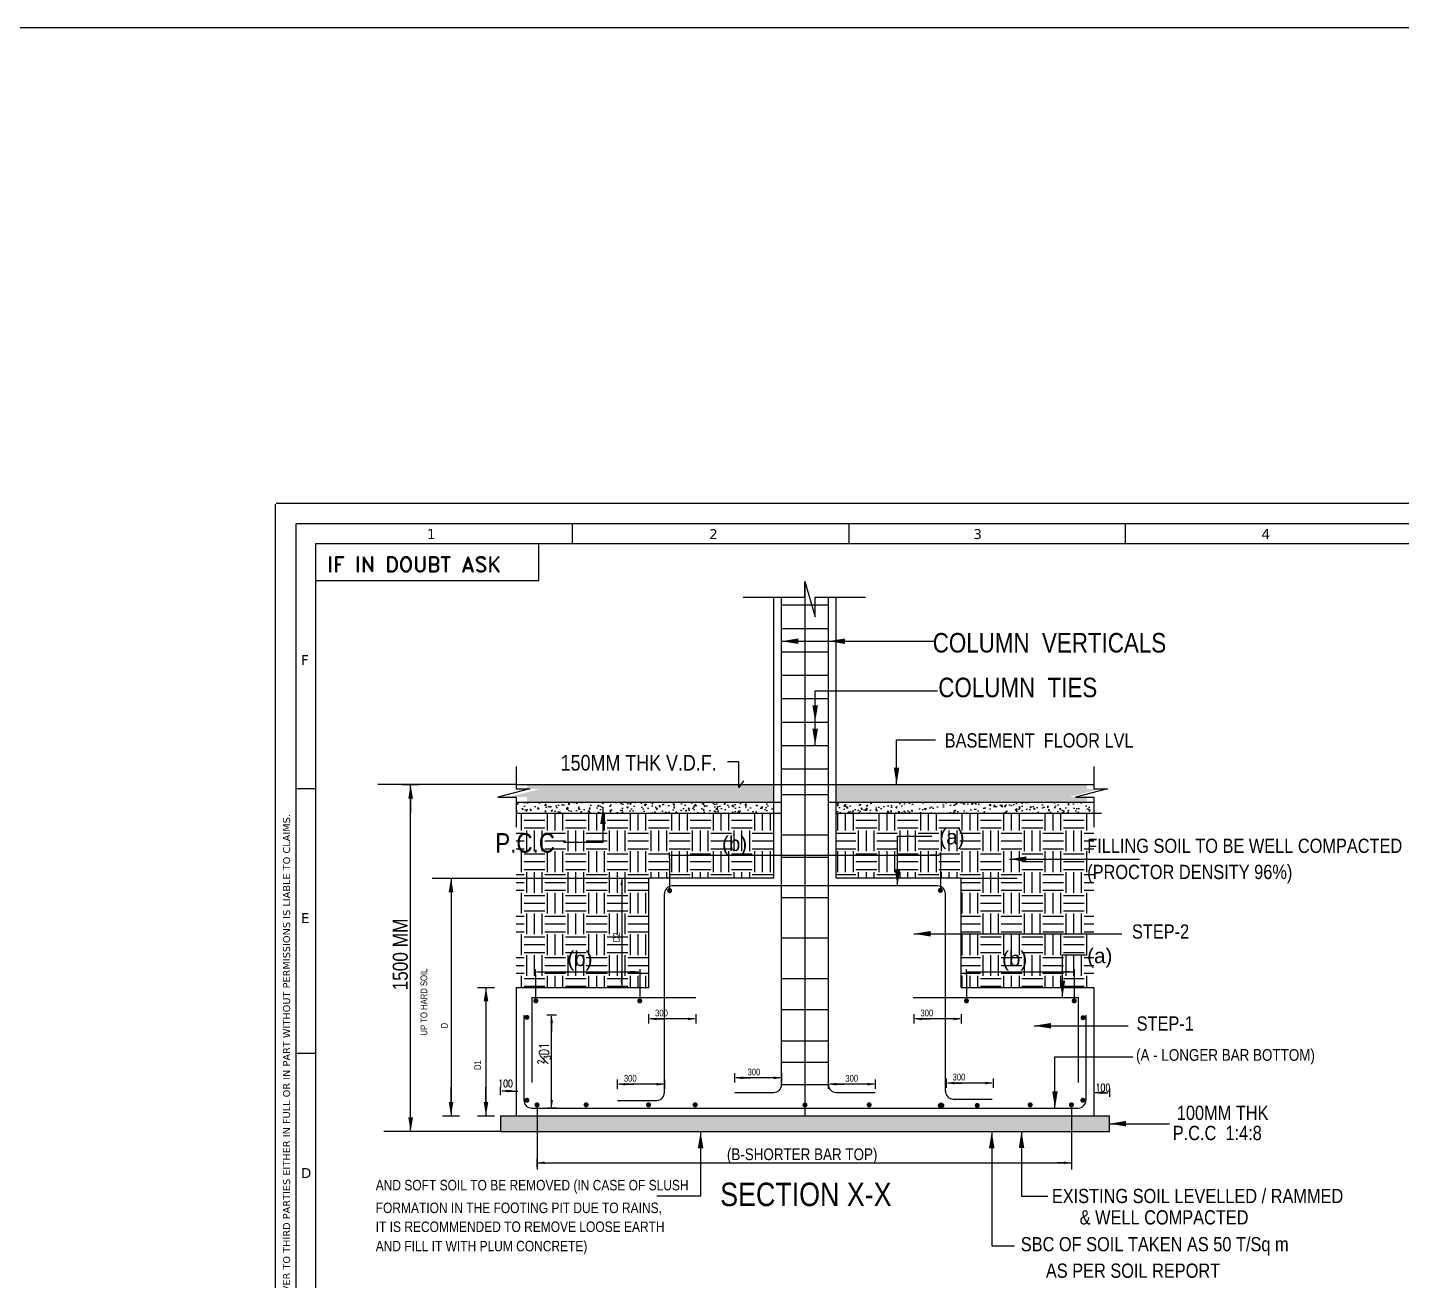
# Model space of a CAD drawing. Extents: x 1878645 to 3043969, y -1160829 to -603973.
# Drawn here: x 2420083 to 2440617, y -642806 to -624080 of the extents above; entities that cross this region are included whole.
import ezdxf
from ezdxf.enums import TextEntityAlignment as Align

# ---------------------------------------------------------------- set-up
doc = ezdxf.new("R2010")
doc.units = 0
doc.header["$LTSCALE"] = 100
for name, color, linetype in [('COL-ECO-23-02-12', 4, 'Continuous'), ('Dim', 3, 'Continuous'), ('PEDESTAL', 12, 'Continuous'), ('S-DIM', 9, 'Continuous'), ('S-FND-BON', 2, 'Continuous'), ('S-FND-TXT-COMN', 3, 'Continuous'), ('S-FND-TXT-MAIN', 2, 'Continuous'), ('SMISC', 9, 'Continuous'), ('Text', 31, 'Continuous')]:
    doc.layers.add(name, color=color, linetype=linetype)
doc.layers.add('hatch', color=252, linetype='Continuous', lineweight=0)
doc.styles.add('ROMAND', font='romand__.ttf', dxfattribs={"height": 5})
doc.styles.add('ROMANS', font='simplex.shx', dxfattribs={"width": 0.75})
doc.styles.get("Standard").update_dxf_attribs({"font": 'verdana.ttf'})
doc.styles.add('Style-font003', font='arial.ttf')
doc.styles.add('Tahoma', font='ARIALN.TTF')
doc.dimstyles.new('mm ond feet with line', dxfattribs={"dimtxt": 200, "dimasz": 100, "dimexe": 0.18, "dimexo": 0.0625, "dimgap": 0.09, "dimtad": 0, "dimdec": 0, "dimzin": 0, "dimdsep": 46, "dimtxsty": 'Standard', "dimblk": 'ARCHTICK', "dimcen": 0, "dimclrd": 8, "dimclre": 8, "dimclrt": 7, "dimadec": 0, "dimazin": 0, "dimtfac": 1, "dimtdec": 0, "dimtofl": 0, "dimtmove": 0, "dimatfit": 3, "dimfxl": 1, "dimtolj": 1, "dimtzin": 0, "dimarcsym": 0})
pattern_1 = [(0, (1406053.8, -535292.5), (310, 310), [310, -310]), (0, (1406053.8, -535176.26), (310, 310), [310, -310]), (0, (1406053.8, -535060), (310, 310), [310, -310]), (90, (1406092.55, -535021.26), (-310, 310), [310, -310]), (90, (1406208.8, -535021.26), (-310, 310), [310, -310]), (90, (1406325.05, -535021.26), (-310, 310), [310, -310])]

# ---------------------------------------------------------------- blocks, each defined once
blk = doc.blocks.new('A2')
at = {"layer": 'Dim', "linetype": 'ByBlock', "lineweight": -2, "extrusion": (0, 0, -1)}
blk.add_lwpolyline([(6, 0), (12.197, 0)], dxfattribs=at)
blk.add_solid([(6, -1), (0, 0), (6, 1)], dxfattribs=at)
blk = doc.blocks.new('A3')
at = {"layer": 'Dim', "linetype": 'ByBlock', "lineweight": -2}
blk.add_line((0, 3.585), (0, -3.585), dxfattribs=at)
blk.add_blockref('A2', (0, 0), dxfattribs=at)
blk = doc.blocks.new('B1')
at = {"layer": 'Dim', "ltscale": 0.5}
for p, q in [((-9, 0), (-16.8, 0)), ((0, 5), (0, -5))]:
    blk.add_line(p, q, dxfattribs=at)
blk.add_solid([(-9, -1.5), (-9, 1.5), (0, 0)], dxfattribs=at)

msp = doc.modelspace()

# ---------------------------------------------------------------- hatches: boundary and pattern name
at = {"layer": 'Dim', "transparency": 33554546}
h = msp.add_hatch(dxfattribs=at)
h.set_pattern_fill('AR-CONC', color=256, scale=1.2, angle=360, style=0)
h.paths.add_polyline_path([(2431235.09465, -635392.62976), (2427547.52649, -635392.62976), (2427547.52649, -635458.1954), (2427751.3225, -635458.1954), (2427272.94784, -635580.67292), (2427547.52649, -635580.67292), (2427547.52649, -635658.88795), (2431235.09465, -635658.88795)])
h.paths.add_polyline_path([(2436119.25287, -635458.1954), (2435915.45686, -635458.1954), (2435915.45686, -635392.62976), (2432168.21465, -635392.62976), (2432168.21465, -635658.88795), (2435915.45686, -635658.88795), (2435915.45686, -635580.67292), (2435640.87821, -635580.67292)])
h = msp.add_hatch(dxfattribs=at)
h.set_pattern_fill('AR-CONC', color=256, scale=1.2, angle=360, style=0)
h.paths.add_polyline_path([(2431235.09465, -635658.88795), (2427385.97465, -635658.88795), (2427385.97465, -635820.92613), (2431235.09465, -635820.92613)])
h = msp.add_hatch(dxfattribs=at)
h.set_pattern_fill('AR-CONC', color=256, scale=1.2, angle=360, style=0)
h.paths.add_polyline_path([(2436017.33465, -635658.88795), (2432168.21465, -635658.88795), (2432168.21465, -635820.92613), (2436017.33465, -635820.92613)])
at = {"layer": 'Dim', "linetype": 'Continuous', "lineweight": -2, "transparency": 33554546}
h = msp.add_hatch(dxfattribs=at)
h.set_pattern_fill('EARTH', color=251, scale=1240)
h.set_pattern_definition(pattern_1)
h.paths.add_polyline_path([(2429369.00957, -636792.61613), (2429679.49242, -636792.61613), (2431235.09465, -636792.61613), (2431235.09465, -636450.63332), (2431235.09465, -635820.92613), (2427385.97465, -635820.92613), (2427385.97465, -636792.61613)])
h.paths.add_polyline_path([(2430357.95491, -636166.37604), (2430357.95491, -636608.4726), (2430862.0922, -636608.4726), (2430862.0922, -636166.37604)], flags=24)
h.paths.add_polyline_path([(2427385.97465, -638425.31756), (2427676.33586, -638425.31756), (2428962.53316, -638425.31756), (2429232.22449, -638425.31756), (2429369.00957, -638425.31756), (2429369.00957, -636792.61613), (2427385.97465, -636792.61613)])
h.paths.add_polyline_path([(2428525.19315, -637798.95791), (2429013.5595, -637798.95791), (2429013.5595, -637150.80151), (2428525.19315, -637150.80151)], flags=24)
h.paths.add_polyline_path([(2428046.3282, -637886.36293), (2428046.3282, -638328.45949), (2428550.46549, -638328.45949), (2428550.46549, -637886.36293)], flags=24)
h.paths.add_polyline_path([(2427027.31682, -636039.19722), (2427027.31682, -636492.45994), (2428087.86739, -636492.45994), (2428087.86739, -636039.19722)], flags=24)
h = msp.add_hatch(dxfattribs=at)
h.set_pattern_fill('EARTH', color=251, scale=1240)
h.set_pattern_definition(pattern_1)
h.paths.add_polyline_path([(2432168.21465, -636450.63332), (2432168.21465, -635820.92613), (2436017.33465, -635820.92613), (2436017.33465, -636028.18641), (2436017.33465, -636792.61613), (2434034.45465, -636792.61613), (2433725.27058, -636792.61613), (2433083.8538, -636792.61613), (2433083.8538, -636450.63332)])
h.paths.add_polyline_path([(2433605.9728, -635960.46255), (2433605.9728, -636402.55911), (2434110.41052, -636402.55911), (2434110.41052, -635960.46255)], flags=24)
h.paths.add_polyline_path([(2434034.45465, -638425.31756), (2434115.20748, -638425.31756), (2435725.86219, -638425.31756), (2436017.33465, -638425.31756), (2436017.33465, -636792.61613), (2434034.45465, -636792.61613), (2434034.45465, -638425.31756)])
h.paths.add_polyline_path([(2434543.23032, -637886.40037), (2434543.23032, -638328.49693), (2435047.3676, -638328.49693), (2435047.3676, -637886.40037)], flags=24)
h.paths.add_polyline_path([(2435814.82068, -637132.13772), (2435814.82068, -637574.23427), (2436319.2584, -637574.23427), (2436319.2584, -637132.13772)], flags=24)
h = msp.add_hatch(dxfattribs=at)
h.set_pattern_fill('EARTH', color=251, scale=1240)
h.set_pattern_definition(pattern_1)
h.paths.add_polyline_path([(2432168.21465, -636450.63332), (2433083.8538, -636450.63332), (2433083.8538, -636792.61613), (2432168.21465, -636792.61613)])
at = {"layer": 'hatch', "linetype": 'Continuous', "lineweight": -2}
h = msp.add_hatch(dxfattribs=at)
h.set_pattern_fill('AR-CONC', color=256, scale=34.992, angle=360, style=0)
h.set_pattern_definition([(50, (-14279665.98, 6591082.2), (250.983683, -21.958227), [26.244, -288.684]), (355, (-14279665.98, 6591082.2), (-48.5518667, 263.2070714), [20.9952, -230.9472]), (100.4514, (-14279645.07, 6591080.37), (202.432003, 241.2486846), [22.3039673, -245.343648]), (46.1842, (-14279665.98, 6591152.18), (373.4489877, -57.9184135), [39.366, -433.026]), (96.6356, (-14279634.86, 6591147.36), (327.057174, 340.8633254), [33.455952, -368.015413]), (351.1842, (-14279666, 6591152.2), (327.056908, 340.863581), [31.4928, -346.4208]), (21, (-14279630.99, 6591134.69), (208.8697157, -140.8844022), [26.244, -288.684]), (326, (-14279631, 6591134.69), (85.140901, 253.7445038), [20.9952, -230.9472]), (71.4514, (-14279613.58, 6591122.95), (294.0107022, 112.8598714), [22.3039673, -245.343648]), (37.5, (-14279665.98, 6591082.2), (4.25497657, 116.48621733), [0, -228.14784, 0, -234.4464, 0, -231.822]), (7.5, (-14279665.98, 6591082.2), (92.0532925, 138.0125462), [0, -133.66944, 0, -222.89904, 0, -88.3548]), (327.5, (-14279744.01, 6591082.2), (186.79514687, -7.8924007), [0, -87.48, 0, -272.9376, 0, -362.1672]), (317.5, (-14279779, 6591082.2), (204.0685044, 35.0287354), [0, -113.724, 0, -181.25856, 0, -257.1912])])
h.paths.add_polyline_path([(2427152.69465, -640345.22293), (2436250.61465, -640345.22293), (2436250.61465, -640578.50293), (2427152.69465, -640578.50293)])

# ---------------------------------------------------------------- linework, layer by layer
at = {"color": 35}
for p, q in [((2423785.12981, -631204.54554), (2423785.12981, -655532.91224)), ((2457273.52201, -631192.74139), (2423796.93397, -631192.74139))]:
    msp.add_line(p, q, dxfattribs=at)
for p, q in [((2456966.61394, -631499.64946), (2424092.03788, -631499.64946)), ((2424092.03788, -631499.64946), (2424092.03788, -655226.00417)), ((2428223.49268, -631499.64946), (2428223.49268, -631794.75337)), ((2432354.94748, -631499.64946), (2432354.94748, -631794.75337)), ((2436486.40228, -631499.64946), (2436486.40228, -631794.75337)), ((2456966.61394, -631794.75337), (2424387.1418, -631794.75337)), ((2424387.1418, -631794.75337), (2424387.1418, -655226.00417)), ((2427722.29025, -632343.17566), (2427722.29025, -631794.75337)), ((2424387.1418, -632343.17566), (2427722.29025, -632343.17566)), ((2424092.03788, -635454.04191), (2424387.1418, -635454.04191)), ((2424092.03788, -639408.43436), (2424387.1418, -639408.43436))]:
    msp.add_line(p, q)
at = {"layer": 'Dim', "linetype": 'Continuous', "lineweight": -2}
for p, q in [((2431854.09788, -633992.94976), (2433681.27472, -633992.94976)), ((2433083.8538, -636909.25613), (2433083.8538, -636166.04505)), ((2433083.8538, -636166.04505), (2433599.41243, -636166.04505))]:
    msp.add_line(p, q, dxfattribs=at)
at = {"layer": 'Dim', "lineweight": -2}
for p, q in [((2425808.69987, -640561.00693), (2425808.69987, -635410.12576)), ((2426412.14481, -636804.28013), (2426412.14481, -640333.55893)), ((2428962.53316, -636810.11213), (2428962.53316, -638425.31756)), ((2426934.49992, -638436.98156), (2426934.49992, -640333.55893)), ((2430049.40957, -638896.55158), (2429388.44957, -638896.55158)), ((2434015.01465, -638896.55158), (2433354.05465, -638896.55158)), ((2431332.29465, -639776.91355), (2430671.33465, -639776.91355)), ((2429582.84957, -639872.23258), (2428921.88957, -639872.23258)), ((2432731.97465, -639871.41685), (2432071.35821, -639871.41685)), ((2434495.23322, -639854.83143), (2433834.27322, -639854.83143))]:
    msp.add_line(p, q, dxfattribs=at)
at = {"layer": 'Dim', "ltscale": 10}
msp.add_line((2427915.45684, -640208.17093), (2427915.45684, -638856.03119), dxfattribs=at)
at = {"layer": 'Dim'}
msp.add_lwpolyline([(2068708.258, -624079.55158), (2460808.93685, -624079.55158), (2460808.93685, -699809.46868), (2068708.258, -699809.46868)], close=True, dxfattribs=at)
at = {"layer": 'hatch', "lineweight": -2}
for p, q in [((2429679.49242, -636492.45068), (2429679.49242, -636979.7701)), ((2429691.15642, -636450.63332), (2433713.60658, -636450.63332)), ((2433725.27058, -636492.45068), (2433725.27058, -636975.08163)), ((2427687.99986, -638194.47655), (2429220.56049, -638194.47655)), ((2434126.87148, -638194.47655), (2435714.19819, -638194.47655)), ((2427676.33586, -638236.2939), (2427676.33586, -638626.33732)), ((2429232.22449, -638236.2939), (2429232.22449, -638626.33732)), ((2434115.20748, -638236.2939), (2434115.20748, -638626.33732)), ((2435725.86219, -638236.2939), (2435725.86219, -638626.33732)), ((2427697.81199, -640160.12848), (2427697.81199, -641145.26343)), ((2435683.56914, -640155.28018), (2435683.56914, -641145.26343)), ((2427697.81199, -641046.00347), (2435684.97628, -641046.00347))]:
    msp.add_line(p, q, dxfattribs=at)
at = {"layer": 'PEDESTAL'}
for p, q in [((2431701.65465, -632360.31109), (2431701.65465, -640345.22293)), ((2431351.73465, -639878.66293), (2431351.73465, -632593.26976)), ((2432051.57465, -639878.66293), (2432051.57465, -632593.26976)), ((2431351.73465, -632709.90976), (2432051.57465, -632709.90976)), ((2431351.73465, -633059.82976), (2432051.57465, -633059.82976)), ((2431351.73465, -633409.74976), (2432051.57465, -633409.74976)), ((2431351.73465, -633759.66976), (2432051.57465, -633759.66976)), ((2431351.73465, -634109.58976), (2432051.57465, -634109.58976)), ((2431351.73465, -634459.50976), (2432051.57465, -634459.50976)), ((2431351.73465, -634809.42976), (2432051.57465, -634809.42976)), ((2431351.73465, -635159.34976), (2432051.57465, -635159.34976)), ((2431351.73465, -635540.42359), (2432051.57465, -635540.42359)), ((2431351.73465, -636144.58311), (2432051.57465, -636144.58311)), ((2431351.73465, -636477.14137), (2432051.57465, -636477.14137)), ((2430302.12957, -636909.25613), (2429718.92957, -636909.25613)), ((2433684.53465, -636909.25613), (2430302.12957, -636909.25613)), ((2429602.28957, -639997.13385), (2429602.28957, -637025.89613)), ((2431351.73465, -637081.30088), (2432051.57465, -637081.30088)), ((2433801.17465, -639977.16815), (2433801.17465, -637025.89613)), ((2431351.73465, -637685.4604), (2432051.57465, -637685.4604)), ((2431351.73465, -638289.61991), (2432051.57465, -638289.61991)), ((2427619.25465, -638573.69941), (2430068.84957, -638573.69941)), ((2427619.25465, -638573.69941), (2427619.25465, -639845.62926)), ((2433317.54172, -638573.69941), (2435784.05465, -638573.69941)), ((2435784.05465, -638573.69941), (2435784.05465, -639845.62926)), ((2431351.73465, -638756.17991), (2432051.57465, -638756.17991)), ((2427502.61465, -638840.01308), (2427502.61465, -640111.94293)), ((2435900.69465, -638840.01308), (2435900.69465, -640111.94293)), ((2431351.73465, -639222.73991), (2432051.57465, -639222.73991)), ((2431351.73465, -639542.09192), (2432051.57465, -639542.09192)), ((2430651.89465, -639995.30293), (2431235.09465, -639995.30293)), ((2431351.73465, -639878.66293), (2432051.57465, -639878.66293)), ((2432168.21465, -639995.30293), (2432751.41465, -639995.30293)), ((2427619.25465, -640228.58293), (2435784.05465, -640228.58293)), ((2428902.44957, -640113.77385), (2429485.64957, -640113.77385)), ((2433917.81465, -640093.80815), (2434501.01465, -640093.80815))]:
    msp.add_line(p, q, dxfattribs=at)
at = {"layer": 'PEDESTAL', "color": 7, "const_width": 37.40146}
for points in [[(2429698.19315, -636979.7701, 1), (2429660.79168, -636979.7701, 1)], [(2433743.97132, -636975.08163, 1), (2433706.56985, -636975.08163, 1)], [(2427698.83498, -638626.33732, 1), (2427661.43352, -638626.33732, 1)], [(2429250.92522, -638626.33732, 1), (2429213.52376, -638626.33732, 1)], [(2434133.90821, -638626.33732, 1), (2434096.50675, -638626.33732, 1)], [(2435744.56292, -638626.33732, 1), (2435707.16146, -638626.33732, 1)], [(2427564.83928, -638872.51641, 1), (2427527.43782, -638872.51641, 1)], [(2435875.75908, -638878.00063, 1), (2435838.35762, -638878.00063, 1)], [(2427564.83928, -640111.68332, 1), (2427527.43782, -640111.68332, 1)], [(2427716.51272, -640180.71402, 1), (2427679.11126, -640180.71402, 1)], [(2428449.87993, -640180.71402, 1), (2428412.47847, -640180.71402, 1)], [(2429383.3532, -640180.71402, 1), (2429345.95174, -640180.71402, 1)], [(2430079.46564, -640180.71402, 1), (2430042.06417, -640180.71402, 1)], [(2431720.35538, -640180.71402, 1), (2431682.95391, -640180.71402, 1)], [(2432679.54062, -640180.71402, 1), (2432642.13915, -640180.71402, 1)], [(2433754.45253, -640189.97023, 1), (2433717.05107, -640189.97023, 1)], [(2434295.20494, -640189.97023, 1), (2434257.80347, -640189.97023, 1)], [(2435085.88707, -640180.71402, 1), (2435048.48561, -640180.71402, 1)], [(2435702.26987, -640180.71402, 1), (2435664.86841, -640180.71402, 1)], [(2435873.99301, -640111.68332, 1), (2435836.59155, -640111.68332, 1)]]:
    msp.add_lwpolyline(points, format="xyb", close=True, dxfattribs=at)
at = {"layer": 'PEDESTAL', "color": 7}
msp.add_circle((2433735.7518, -640189.97023), 38.61271, dxfattribs=at)
at = {"layer": 'PEDESTAL'}
for centre, start, end in [((2429718.92957, -637025.89613), 90, 180), ((2433684.53465, -637025.89613), 0, 90), ((2429485.64957, -639997.13385), 270, 0), ((2431235.09465, -639878.66293), 270, 0), ((2432168.21465, -639878.66293), 180, 270), ((2433917.81465, -639977.16815), 180, 270), ((2427619.25465, -640111.94293), 180, 270), ((2435784.05465, -640111.94293), 270, 0)]:
    msp.add_arc(centre, 116.64, start, end, dxfattribs=at)
at = {"layer": 'S-DIM'}
msp.add_lwpolyline([(2430782.8922, -635336.34371), (2430714.31861, -635435.49283), (2430714.31861, -635053.57279), (2430545.16983, -635053.57279)], dxfattribs=at)
at = {"layer": 'S-FND-BON'}
for p, q in [((2431235.09465, -636792.61613), (2431235.09465, -632593.26976)), ((2432168.21465, -636792.61613), (2432168.21465, -632593.26976)), ((2429369.00957, -638425.31756), (2429369.00957, -636792.61613)), ((2431235.09465, -636792.61613), (2429369.00957, -636792.61613)), ((2434034.45465, -636792.61613), (2432168.21465, -636792.61613)), ((2434034.45465, -638425.31756), (2434034.45465, -636792.61613)), ((2427385.97465, -638425.31756), (2429369.00957, -638425.31756)), ((2427385.97465, -638425.31756), (2427385.97465, -640345.22293)), ((2434034.45465, -638425.31756), (2436017.33465, -638425.31756)), ((2436017.33465, -638425.31756), (2436017.33465, -640345.22293)), ((2427152.69465, -640345.22293), (2436250.61465, -640345.22293)), ((2427152.69465, -640345.22293), (2427152.69465, -640578.50293)), ((2436250.61465, -640578.50293), (2436250.61465, -640345.22293)), ((2427152.69465, -640578.50293), (2436250.61465, -640578.50293))]:
    msp.add_line(p, q, dxfattribs=at)
msp.add_lwpolyline([(2430776.2926, -632593.26976), (2431701.65465, -632593.26976), (2431701.65465, -632360.31109), (2431852.39208, -632886.30037), (2431852.39208, -632593.26976), (2432606.60359, -632593.26976)], dxfattribs=at)
at = {"layer": 'S-FND-TXT-MAIN', "color": 5, "lineweight": -2}
for p, q in [((2427385.97465, -635122.98129), (2427385.97465, -635458.1954)), ((2436017.33465, -635122.98129), (2436017.33465, -635458.1954)), ((2427589.77065, -635458.1954), (2427111.396, -635580.67292)), ((2427385.97465, -635392.62976), (2436017.33465, -635392.62976)), ((2427385.97465, -635458.1954), (2427589.77065, -635458.1954)), ((2436221.13065, -635458.1954), (2435742.756, -635580.67292)), ((2436017.33465, -635458.1954), (2436221.13065, -635458.1954)), ((2427111.396, -635580.67292), (2427385.97465, -635580.67292)), ((2427385.97465, -635580.67292), (2427385.97465, -636028.18641)), ((2427385.97465, -635658.88795), (2431351.73465, -635658.88795)), ((2432051.57465, -635658.88795), (2436017.33465, -635658.88795)), ((2435742.756, -635580.67292), (2436017.33465, -635580.67292)), ((2436017.33465, -635580.67292), (2436017.33465, -636028.18641)), ((2427385.97465, -635820.92613), (2431351.73465, -635820.92613)), ((2432168.21465, -635820.92613), (2436133.97465, -635820.92613))]:
    msp.add_line(p, q, dxfattribs=at)
at = {"layer": 'SMISC', "ltscale": 2}
for p, q in [((2427385.97465, -635392.62976), (2425316.36718, -635392.62976)), ((2426128.77287, -636792.61613), (2429369.00957, -636792.61613)), ((2434034.45465, -636792.61613), (2434874.6009, -636792.61613)), ((2427152.69465, -640578.50293), (2425407.65574, -640578.50293))]:
    msp.add_line(p, q, dxfattribs=at)
at = {"layer": 'Text', "color": 3, "ltscale": 10}
msp.add_line((2427267.34793, -639973.40582), (2427412.84467, -639973.40582), dxfattribs=at)

# ---------------------------------------------------------------- block references
at = {"layer": 'COL-ECO-23-02-12', "linetype": 'Continuous', "lineweight": -2, "xscale": 11.66399999998743, "yscale": 11.66399999998743, "zscale": 11.66399999998743, "rotation": 180}
for p in [(2429679.49242, -636450.63332), (2427676.33586, -638194.47655), (2434115.20748, -638194.47655)]:
    msp.add_blockref('A3', p, dxfattribs=at)
at = {"layer": 'COL-ECO-23-02-12', "linetype": 'Continuous', "lineweight": -2, "xscale": 11.66399999998743, "yscale": 11.66399999998743, "zscale": 11.66399999998743}
for p in [(2433725.27058, -636450.63332), (2429232.22449, -638194.47655), (2435725.86219, -638194.47655)]:
    msp.add_blockref('A3', p, dxfattribs=at)
at = {"layer": 'Dim', "linetype": 'Continuous', "lineweight": -2}
for p, xscale, yscale, zscale, rotation in [((2425808.69987, -635392.62976), 34.99199999999372, 34.99199999999372, 34.99199999999372, 90.00000000000034), ((2426412.14481, -636792.61613), 34.99199999999372, 34.99199999999372, 34.99199999999372, 90.00000000000034), ((2428962.53316, -636792.61613), 17.49599999999686, 17.49599999999686, 17.49599999999686, 90.00000000000034), ((2428962.53316, -638425.31756), 17.49599999999686, 17.49599999999686, 17.49599999999686, 270.0000000000003), ((2426934.49992, -638425.31756), 34.99199999999372, 34.99199999999372, 34.99199999999372, 90.00000000000034), ((2429369.00957, -638896.55158), 19.44, 19.44, 19.44, 180), ((2433334.61465, -638896.55158), 19.44, 19.44, 19.44, 180), ((2428902.44957, -639872.23258), 19.44, 19.44, 19.44, 180), ((2430651.89465, -639776.91355), 19.44, 19.44, 19.44, 180), ((2432051.91821, -639871.41685), 19.44, 19.44, 19.44, 180), ((2433814.83322, -639854.83143), 19.44, 19.44, 19.44, 180), ((2426412.14481, -640345.22293), -34.99199999999372, 34.99199999999372, 34.992, 89.9999999999992), ((2426934.49992, -640345.22293), -34.99199999999372, 34.99199999999372, 34.992, 89.9999999999992), ((2425808.69987, -640578.50293), 34.99199999999372, 34.99199999999372, 34.99199999999372, 270.0000000000003)]:
    msp.add_blockref('A3', p, dxfattribs=dict(at, xscale=xscale, yscale=yscale, zscale=zscale, rotation=rotation))
at = {"layer": 'Dim', "ltscale": 10, "xscale": 20.41199999999372, "yscale": 20.41199999999372, "zscale": 20.41199999999372}
for p, rotation in [((2427915.45684, -638835.61919), 90.00000000000034), ((2427915.45684, -640228.58293), 270.0000000000003)]:
    msp.add_blockref('A3', p, dxfattribs=dict(at, rotation=rotation))
at = {"layer": 'Dim', "linetype": 'Continuous', "lineweight": -2, "xscale": 19.44, "yscale": 19.44, "zscale": 19.44}
for p in [(2430068.84957, -638896.55158), (2434034.45465, -638896.55158), (2429602.28957, -639872.23258), (2431351.73465, -639776.91355), (2432751.41465, -639871.41685), (2434514.67322, -639854.83143)]:
    msp.add_blockref('A3', p, dxfattribs=at)
at = {"layer": 'Text', "color": 3, "ltscale": 10, "xscale": 12.50362574988976, "yscale": 12.50362574988976, "zscale": 12.50362574988976, "rotation": 180}
for p in [(2427152.69465, -639973.40582), (2427698.28175, -641046.00347)]:
    msp.add_blockref('B1', p, dxfattribs=at)
at = {"layer": 'Text', "color": 3, "ltscale": 10}
for p, xscale, yscale, zscale in [((2427385.97465, -639973.40582), 12.50362574988976, 12.50362574988976, 12.50362574988976), ((2436017.33465, -639998.59624), -12.50362574988976, 12.50362574985833, 12.50362574986965), ((2436250.61465, -639998.59624), 12.50362574988976, 12.50362574988976, 12.50362574988976), ((2435683.56914, -641046.00347), 12.50362574988976, 12.50362574988976, 12.50362574988976)]:
    msp.add_blockref('B1', p, dxfattribs=dict(at, xscale=xscale, yscale=yscale, zscale=zscale))

# ---------------------------------------------------------------- texts
for s, p in [('1', (2426052.87622, -631724.15426)), ('2', (2430269.7219, -631724.15426)), ('3', (2434217.40724, -631724.15426)), ('4', (2438523.97308, -631724.15426)), ('F', (2424168.75377, -633607.00601)), ('E', (2424168.75377, -637462.36914)), ('D', (2424168.75377, -641272.90241))]:
    msp.add_text(s, height=147.55196).set_placement(p)
at = {"style": 'ROMAND'}
msp.add_text('IF IN DOUBT ASK', height=225.1468952, dxfattribs=at).set_placement((2424563.1784, -632216.84777))
msp.add_text('THIS DOCUMENT IS THE PROPERTY OF ECO CONSULTANTS, ANY USE NOT AUTHORISED BY US,AND/OR COPYING,DUPLICATING,HANDING,OVER TO THIRD PARTIES EITHER IN FULL OR IN PART WITHOUT PERMISSIONS IS LIABLE TO CLAIMS.', height=106.23740914, rotation=90).set_placement((2424007.60131, -653119.29367))
at = {"layer": 'COL-ECO-23-02-12', "color": 6, "style": 'Tahoma'}
msp.add_text('(A - LONGER BAR BOTTOM)', height=174.96, dxfattribs=at).set_placement((2436649.7059, -639522.06233))
at = {"layer": 'Dim', "color": 7, "style": 'Tahoma'}
for s, p in [('D2', (2428932.16511, -637749.90708)), ('UP TO HARD SOIL', (2426056.56887, -639143.87094, 0)), ('D', (2426362.90806, -639038.06518)), ('D1', (2426858.95952, -639659.99376))]:
    msp.add_text(s, height=100, rotation=90, dxfattribs=at).set_placement(p)
for p in [(2429461.51385, -638857.06884), (2433427.11893, -638857.06884), (2428994.95385, -639832.74984), (2430843.92573, -639739.45445), (2432304.52984, -639833.95775), (2433907.33751, -639815.34869)]:
    msp.add_text('300', height=100, dxfattribs=at).set_placement(p)
at = {"layer": 'Dim', "color": 7, "insert": (2425654.85432, -637933.65838), "char_height": 225, "attachment_point": 5, "rotation": 90, "style": 'Tahoma'}
msp.add_mtext('1500 MM', dxfattribs=at)
at = {"layer": 'Dim', "ltscale": 10, "insert": (2427802.1993, -639411.93583), "char_height": 141.7176, "attachment_point": 5, "rotation": 90, "style": 'ROMANS'}
msp.add_mtext('\\A1;{\\H0.7x;\\S2#3;}D1 ', dxfattribs=at)
at = {"layer": 'S-FND-TXT-COMN', "style": 'Tahoma'}
for s, height, p in [('COLUMN  VERTICALS', 291.6, (2433611.21104, -633420.32226)), ('COLUMN  TIES', 291.6, (2433694.45033, -634088.75511)), ('BASEMENT  FLOOR LVL ', 213.1299844, (2433790.3741, -634840.21508)), ('P.C.C', 291.6, (2427073.28935, -636411.62858)), ('FILLING SOIL TO BE WELL COMPACTED', 213.1299844, (2435919.70815, -636415.71941)), ('(PROCTOR DENSITY 96%%%)', 213.1299844, (2435919.70815, -636806.14069)), ('P.C.C  1:4:8', 213.1299844, (2437198.34606, -640706.94704)), ('AND SOFT SOIL TO BE REMOVED (IN CASE OF SLUSH', 156.2953219, (2425286.8135, -641458.61289)), ('EXISTING SOIL LEVELLED / RAMMED ', 213.1299844, (2435391.42474, -641648.8618)), ('FORMATION IN THE FOOTING PIT DUE TO RAINS,', 156.2953219, (2425286.8135, -641797.64114)), ('& WELL COMPACTED', 213.1299844, (2435807.23403, -641968.41529)), ('IT IS RECOMMENDED TO REMOVE LOOSE EARTH', 156.2953219, (2425286.8135, -642080.15089)), ('AND FILL IT WITH PLUM CONCRETE)', 156.2953219, (2425286.8135, -642369.23562))]:
    msp.add_text(s, height=height, dxfattribs=at).set_placement(p)
for s, height, p in [('150MM THK V.D.F.', 233.28, (2429216.8418, -635184.84996, -1.79067)), ('STEP-2', 213.129984, (2437015.58431, -637696.62977, -2.23834)), ('STEP-1', 213.129984, (2437085.83162, -639071.23272, -2.23834)), ('100MM THK', 213.129984, (2437943.83082, -640406.56143, -2.23834))]:
    msp.add_text(s, height=height, dxfattribs=at).set_placement(p, align=Align.CENTER)
at = {"layer": 'S-FND-TXT-COMN', "color": 1, "style": 'Tahoma'}
for s, p in [('  SBC OF SOIL TAKEN AS 50 T/Sq m', (2434791.43194, -642369.0254)), ('AS PER SOIL REPORT', (2435301.7792, -642765.09182))]:
    msp.add_text(s, height=213.1299844, dxfattribs=at).set_placement(p)
at = {"layer": 'S-FND-TXT-COMN', "color": 1, "char_height": 220.973168, "attachment_point": 5, "style": 'Style-font003'}
for s, insert in [('\\A1;(a)', (2433898.30032, -636210.78592)), ('\\A1;(b)', (2430650.13221, -636308.93453)), ('\\A1;(b)', (2428338.5055, -638028.92142)), ('\\A1;(b)', (2434835.40762, -638028.95886)), ('\\A1;(a)', (2436107.1482, -637985.17465))]:
    msp.add_mtext(s, dxfattribs=dict(at, insert=insert))
at = {"layer": 'Text', "style": 'Tahoma'}
msp.add_text('(B-SHORTER BAR TOP)', height=174.96, dxfattribs=at).set_placement((2430535.29909, -641006.23781))
at = {"layer": 'Text', "ltscale": 10, "attachment_point": 5}
for s, insert, char_height, style in [('\\A1;100', (2427227.42356, -639861.39101), 113.669325, 'ROMANS'), ('\\A1;100', (2436154.83958, -639923.78345), 113.669325, 'ROMANS'), ('\\A1;SECTION X-X', (2431715.31537, -641520.75757), 349.92, 'Tahoma')]:
    msp.add_mtext(s, dxfattribs=dict(at, insert=insert, char_height=char_height, style=style))

# ---------------------------------------------------------------- leaders
at = {"layer": 'Dim', "linetype": 'Continuous', "lineweight": -2}
for points, override in [([(2431351.73465, -633251.49442), (2432249.32503, -633251.49442)], {"dimtxt": 200, "dimasz": 250, "dimgap": 50, "dimtad": 0, "dimtih": 0, "dimtxsty": 'Tahoma', "dimse1": 1, "dimse2": 1, "dimclrt": 7, "dimtfillclr": 7, "dimarcsym": 1}), ([(2432051.57465, -633251.49442), (2433632.73851, -633251.49442)], {"dimtxt": 200, "dimasz": 250, "dimgap": 50, "dimtad": 0, "dimtih": 0, "dimtxsty": 'Tahoma', "dimse1": 1, "dimse2": 1, "dimclrt": 7, "dimtfillclr": 7, "dimarcsym": 1}), ([(2431854.09788, -634459.50976), (2431854.09788, -633992.94976)], {"dimtxt": 200, "dimasz": 250, "dimgap": 50, "dimtih": 0, "dimtxsty": 'Tahoma', "dimse1": 1, "dimse2": 1, "dimclrt": 7, "dimtfillclr": 7, "dimarcsym": 1}), ([(2431854.09788, -634809.42976), (2431854.09788, -634342.86976)], {"dimtxt": 200, "dimasz": 250, "dimgap": 50, "dimtih": 0, "dimtxsty": 'Tahoma', "dimse1": 1, "dimse2": 1, "dimclrt": 7, "dimtfillclr": 7, "dimarcsym": 1}), ([(2433070.31347, -635392.62976), (2433070.31347, -634724.84603), (2433652.56388, -634724.84603)], {"dimtxt": 200, "dimasz": 250, "dimgap": 50, "dimtih": 0, "dimtxsty": 'Tahoma', "dimse1": 1, "dimse2": 1, "dimclrt": 7, "dimtfillclr": 7, "dimarcsym": 1}), ([(2428683.13654, -635731.94105), (2428683.13654, -636259.5715), (2428090.75394, -636259.5715)], {"dimtxt": 200, "dimasz": 250, "dimgap": 50, "dimtih": 0, "dimtxsty": 'Tahoma', "dimse1": 1, "dimse2": 1, "dimclrt": 7, "dimtfillclr": 7, "dimarcsym": 1}), ([(2433083.8538, -636909.25613), (2433083.8538, -636166.04505)], {"dimtxt": 200, "dimasz": 250, "dimgap": 50, "dimtih": 0, "dimtxsty": 'Tahoma', "dimse1": 1, "dimse2": 1, "dimclrt": 7, "dimtfillclr": 7, "dimarcsym": 1}), ([(2434760.27029, -636508.61049), (2436699.96973, -636508.61049)], {"dimtxt": 200, "dimasz": 250, "dimgap": 50, "dimtih": 0, "dimtxsty": 'Tahoma', "dimse1": 1, "dimse2": 1, "dimclrt": 7, "dimtfillclr": 7, "dimarcsym": 1}), ([(2433329.46816, -637623.84473), (2436438.54577, -637623.84473)], {"dimtxt": 200, "dimasz": 250, "dimgap": 50, "dimtih": 0, "dimtxsty": 'Tahoma', "dimse1": 1, "dimse2": 1, "dimclrt": 7, "dimtfillclr": 7, "dimarcsym": 1}), ([(2435549.04718, -638573.69941), (2435549.04718, -637940.43379), (2435914.43932, -637940.43379)], {"dimtxt": 200, "dimasz": 250, "dimgap": 50, "dimtih": 0, "dimtxsty": 'Tahoma', "dimse1": 1, "dimse2": 1, "dimclrt": 7, "dimtfillclr": 7, "dimarcsym": 1}), ([(2435126.24578, -638998.44768), (2436531.55841, -638998.44768)], {"dimtxt": 200, "dimasz": 250, "dimgap": 50, "dimtih": 0, "dimtxsty": 'Tahoma', "dimse1": 1, "dimse2": 1, "dimclrt": 7, "dimtfillclr": 7, "dimarcsym": 1}), ([(2435437.93592, -640228.58293), (2435437.93592, -639460.74903), (2436599.53372, -639460.74903)], {"dimtxt": 200, "dimasz": 250, "dimgap": 50, "dimtih": 0, "dimtxsty": 'Tahoma', "dimse1": 1, "dimse2": 1, "dimclrt": 7, "dimtfillclr": 7, "dimarcsym": 1}), ([(2436250.61465, -640461.86293), (2437148.20503, -640461.86293)], {"dimtxt": 200, "dimasz": 250, "dimgap": 50, "dimtih": 0, "dimtxsty": 'Tahoma', "dimse1": 1, "dimse2": 1, "dimclrt": 7, "dimtfillclr": 7, "dimarcsym": 1}), ([(2430142.18873, -640578.50293), (2430142.18873, -641547.07645), (2429489.30705, -641547.07645)], {"dimtxt": 200, "dimasz": 250, "dimgap": 50, "dimtih": 0, "dimtxsty": 'Tahoma', "dimse1": 1, "dimse2": 1, "dimclrt": 7, "dimtfillclr": 7, "dimarcsym": 1}), ([(2434492.87476, -640578.50293), (2434492.87476, -642289.56072), (2434834.21855, -642289.56072)], {"dimtxt": 200, "dimasz": 250, "dimgap": 50, "dimtih": 0, "dimtxsty": 'Tahoma', "dimse1": 1, "dimse2": 1, "dimclrt": 7, "dimtfillclr": 7, "dimarcsym": 1}), ([(2434938.1462, -640573.32047), (2434938.1462, -641545.30232), (2435332.34446, -641545.30232)], {"dimtxt": 200, "dimasz": 250, "dimgap": 50, "dimtih": 0, "dimtxsty": 'Tahoma', "dimse1": 1, "dimse2": 1, "dimclrt": 7, "dimtfillclr": 7, "dimarcsym": 1})]:
    msp.add_leader(points, dimstyle='mm ond feet with line', override=override, dxfattribs=at)

doc.saveas('drawing.dxf')
